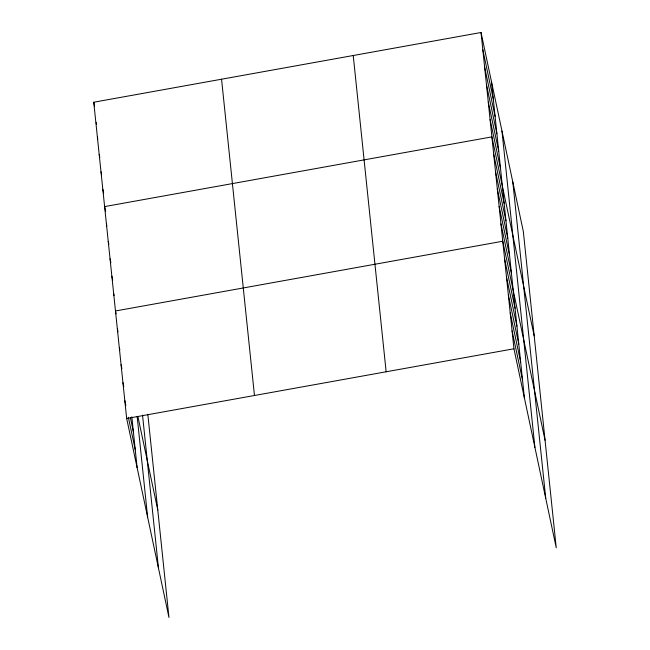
<?xml version="1.0" encoding="UTF-8"?>
<svg xmlns="http://www.w3.org/2000/svg" width="650" height="650" viewBox="0 0 650 650"><rect width="100%" height="100%" fill="white"/><g stroke="black" fill="none" stroke-linecap="round" stroke-linejoin="round"><path stroke-width="0.97" d="M147.818 414.294L168.968 617.5L126.669 418.503L93.754 102.229L481.032 32.5L523.331 231.498L556.246 547.771L513.947 348.774L481.032 32.5M126.669 418.503L513.947 348.774M482.844 49.896L493.285 99.028M484.656 67.291L495.097 116.415M486.468 84.687L496.909 133.811M488.272 102.082L498.721 151.206M490.084 119.478L500.524 168.602M534.194 335.871L491.896 136.874L104.617 206.594L105.657 211.51M493.707 154.269L504.148 203.393M495.511 171.657L505.96 220.789M497.323 189.053L507.764 238.184M499.135 206.448L509.576 255.58M500.947 223.844L511.387 272.976M545.058 440.245L502.759 241.239L115.481 310.968L116.106 313.918M504.619 259.163L515.06 308.295M506.488 277.087L516.929 326.211M508.349 295.011L518.789 344.134M510.218 312.926L520.658 362.058M512.078 330.85L522.519 379.982M93.754 102.229L94.591 106.153M96.192 122.566L96.614 124.532M97.378 137.012L97.793 138.978M99.19 154.407L99.816 157.357M100.994 171.803L101.619 174.752M102.806 189.199L103.642 193.131M106.429 223.99L106.844 225.956M108.233 241.386L108.867 244.335M110.045 258.781L110.882 262.714M111.857 276.177L112.694 280.109M113.669 293.572L114.083 295.539M137.889 416.414L157.779 509.966M117.341 328.892L117.967 331.833M119.413 347.791L119.836 349.757M121.071 364.731L121.907 368.664M122.939 382.655L123.768 386.588M130.455 418.031L133.38 431.787M124.8 400.579L125.848 405.486M128.351 417.284L135.241 449.702M512.817 182.041L545.732 498.314M501.987 131.089L534.901 447.363M491.481 81.632L524.387 397.906M353.234 55.51L386.141 371.784M221.561 79.219L254.467 395.493M142.537 415.09L158.454 568.043M137.158 416.52L147.623 517.083M131.828 416.845L137.109 467.626"/></g></svg>
